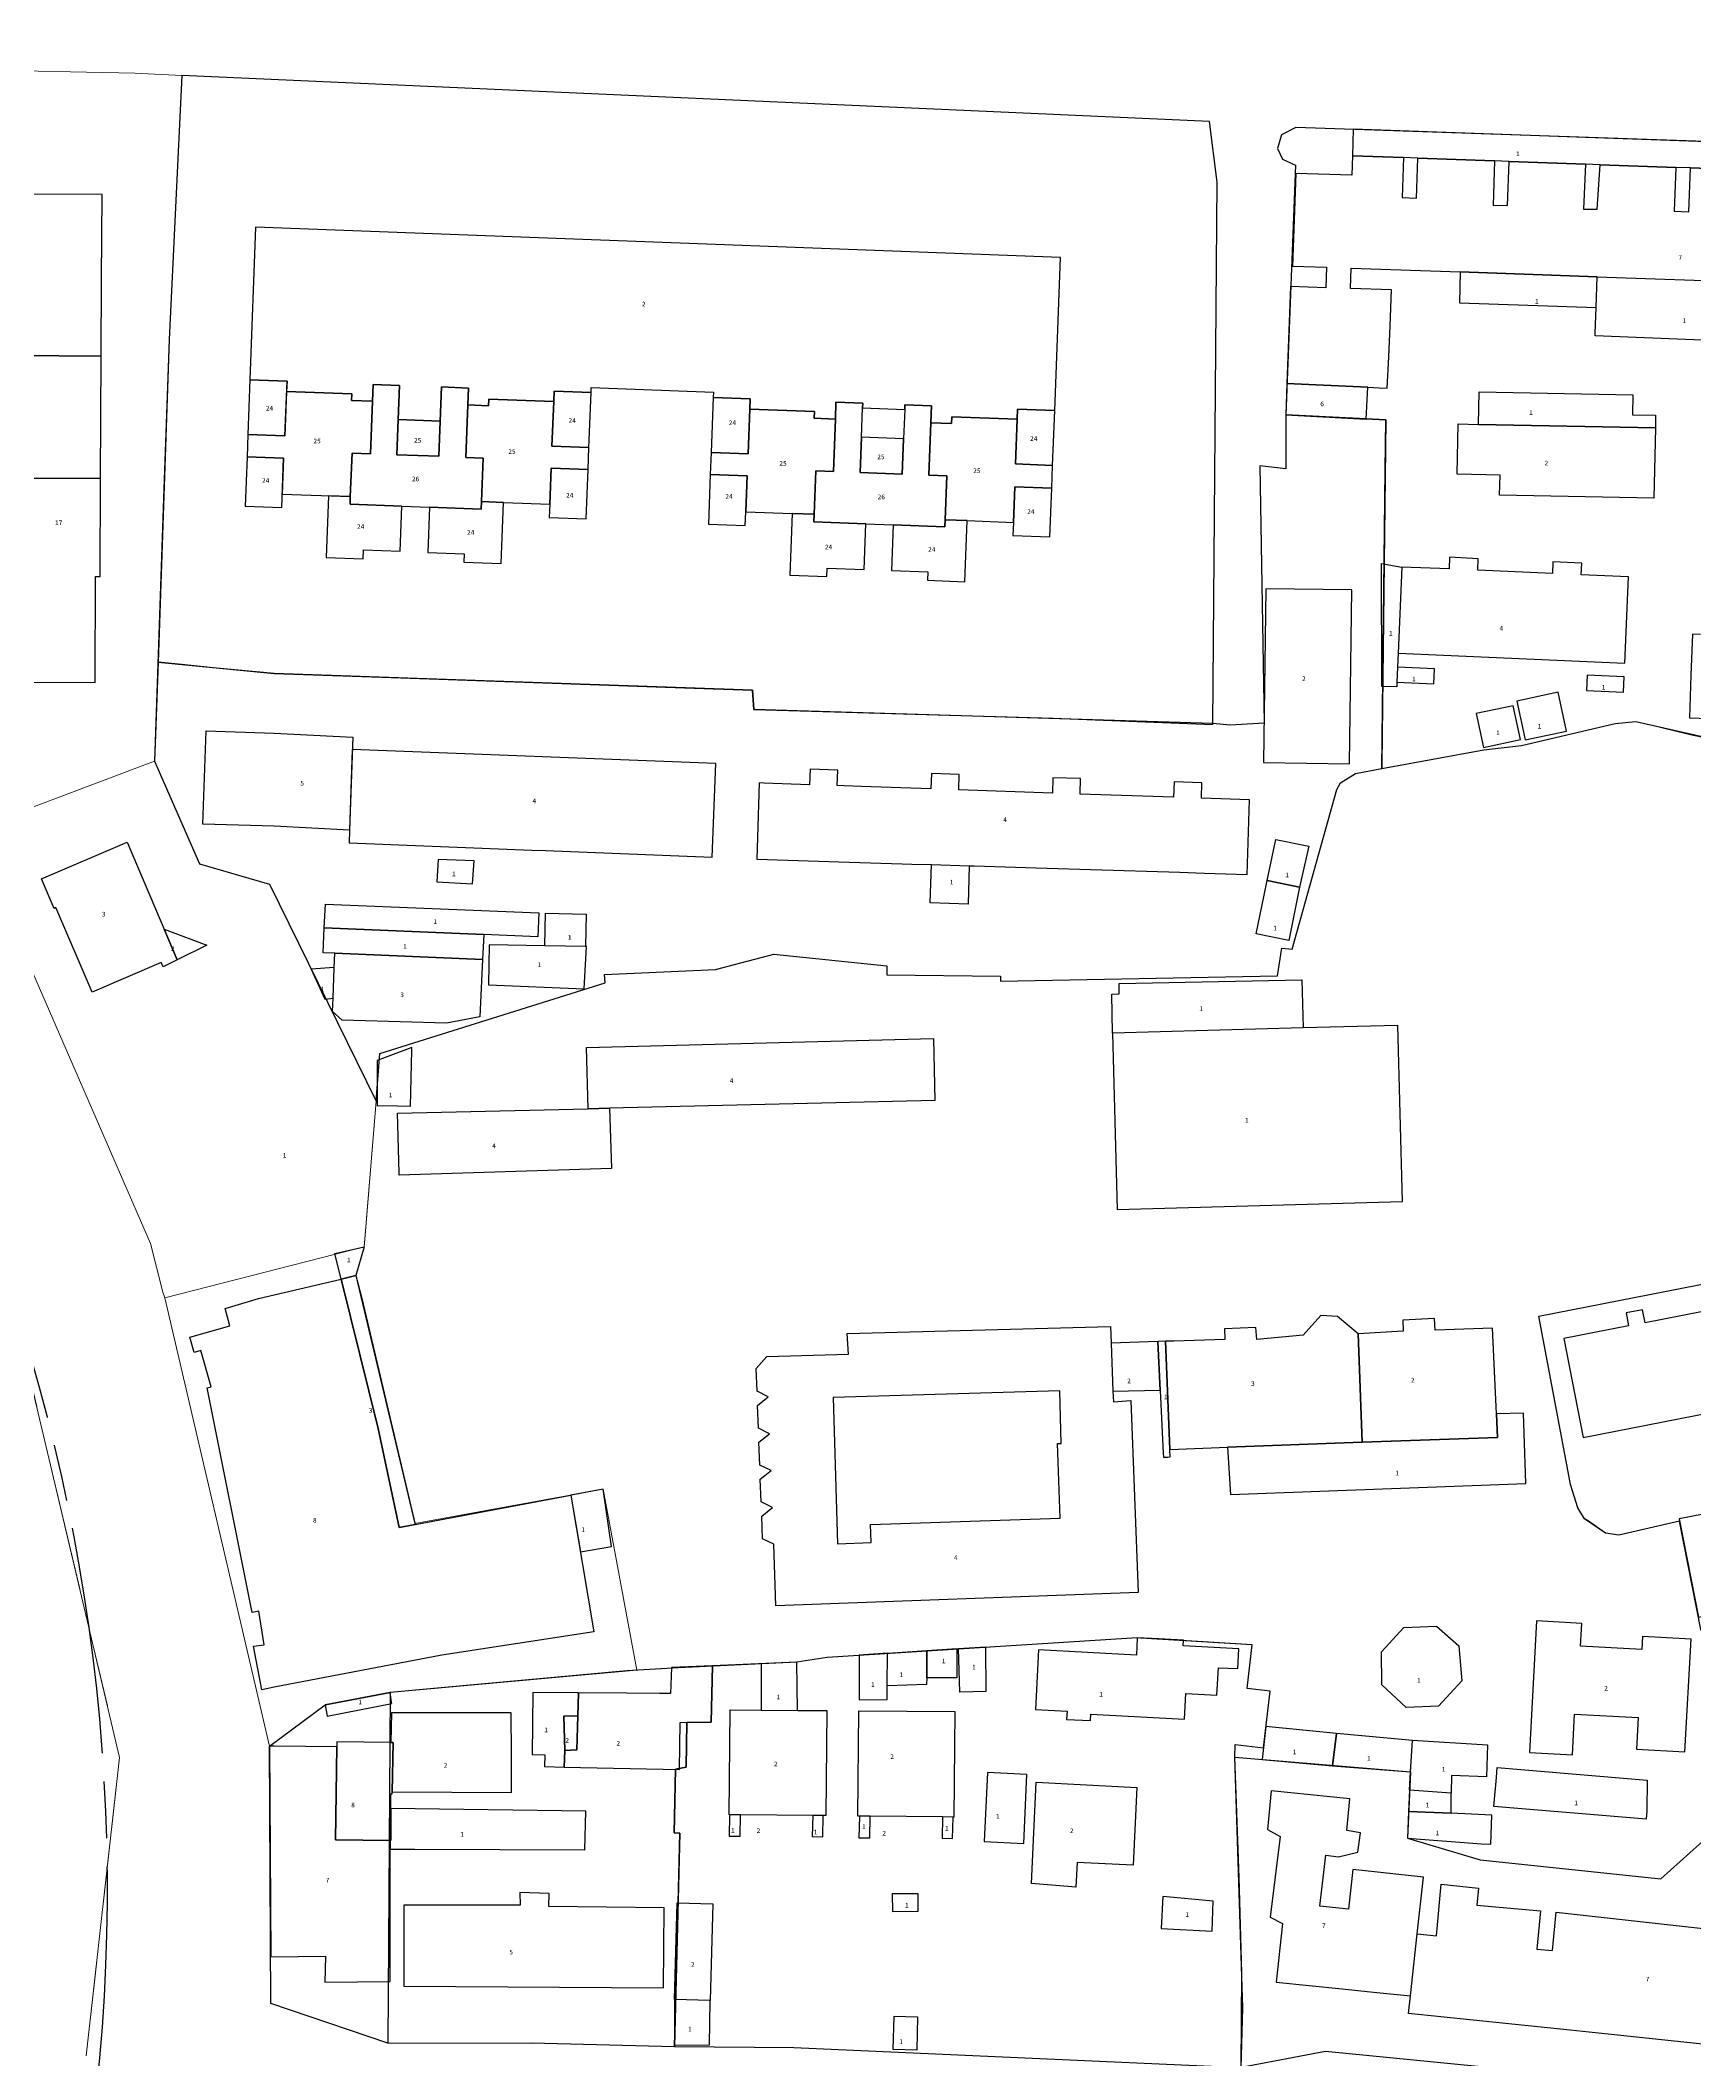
# Model space of a CAD drawing. Header units: millimetres. Extents: x 125232 to 134072, y 142885 to 152835.
# Drawn here: x 128975.3 to 129150.2, y 147419.6 to 147633 of the extents above; entities that cross this region are included whole.
import ezdxf
from ezdxf.enums import TextEntityAlignment as Align

# ---------------------------------------------------------------- set-up
doc = ezdxf.new("R2010")
doc.units = ezdxf.units.MM
doc.linetypes.add('ACAD_ISO08W100', pattern=[36, 24, -3, 6, -3])
doc.linetypes.add('CENTER', pattern=[50.8, 31.75, -6.35, 6.35, -6.35])
for name, color, linetype in [('buildings', 7, 'Continuous'), ('commerce & office', 242, 'Continuous'), ('commerce and residence', 32, 'Continuous'), ('layers', 7, 'Continuous'), ('residence', 2, 'Continuous'), ('villadom', 51, 'Continuous'), ('老城北中心线', 7, 'ACAD_ISO08W100')]:
    doc.layers.add(name, color=color, linetype=linetype)
for name, color, linetype, lineweight in [('government', 221, 'Continuous', 0), ('municipal utilities', 151, 'Continuous', 0), ('school', 31, 'Continuous', 0), ('super block', 6, 'CENTER', 0)]:
    doc.layers.add(name, color=color, linetype=linetype, lineweight=lineweight)
doc.styles.add('层数', font='', dxfattribs={"height": 2})
doc.styles.get('层数').set_extended_font_data('FangSong_GB2312')

msp = doc.modelspace()

# ---------------------------------------------------------------- linework, layer by layer
at = {"layer": 'buildings', "linetype": 'Continuous', "flags": 128}
for points in [[(129149.56, 147614.87), (129149.73, 147619.51), (129158.29, 147619.21), (129158.38, 147622.02), (129114.09, 147623.6), (129113.99, 147620.79), (129119.41, 147620.6), (129119.26, 147616.38), (129120.77, 147616.33), (129120.91, 147620.54), (129129.03, 147620.25), (129128.86, 147615.58), (129130.38, 147615.53), (129130.55, 147620.2), (129138.65, 147619.91), (129138.42, 147615.15), (129139.88, 147615.17), (129140.2, 147619.85), (129148.18, 147619.57), (129148.02, 147614.93)], [(128981.8, 147616.69), (128973.36, 147616.73), (128943.08, 147616.89), (128943.02, 147606.64), (128946.62, 147606.62), (128946.63, 147608.35), (128956.03, 147608.3), (128955.99, 147600.15), (128961.99, 147600.12), (128962.03, 147608.17), (128972.83, 147608.12), (128972.78, 147599.67), (128981.72, 147599.62), (128981.76, 147607.76)], [(128997.44, 147597.13), (129001.36, 147596.98), (129001.32, 147595.89), (129008.2, 147595.63), (129008.17, 147594.93), (129010.38, 147594.85), (129010.45, 147596.63), (129013.25, 147596.53), (129013.11, 147592.93), (129017.55, 147592.76), (129017.69, 147596.36), (129020.55, 147596.25), (129020.48, 147594.47), (129022.65, 147594.38), (129022.68, 147595.08), (129029.55, 147594.82), (129029.59, 147595.91), (129033.5, 147595.76), (129033.52, 147596.3), (129046.44, 147595.81), (129046.41, 147595.23), (129050.32, 147595.09), (129050.28, 147594.01), (129057.13, 147593.75), (129057.1, 147593.05), (129059.33, 147592.96), (129059.39, 147594.74), (129062.22, 147594.64), (129062.2, 147594.14), (129066.67, 147593.97), (129066.69, 147594.47), (129069.48, 147594.36), (129069.41, 147592.58), (129071.61, 147592.5), (129071.64, 147593.2), (129078.55, 147592.94), (129078.59, 147594.02), (129082.52, 147593.87), (129083.13, 147610.04), (128998.04, 147613.26), (128997.44, 147597.13)], [(129125.38, 147608.52), (129125.3, 147605.27), (129139.76, 147604.76), (129139.87, 147608.01)], [(129157.99, 147602.77), (129157.93, 147601.02), (129139.66, 147601.78), (129139.66, 147602.03), (129139.76, 147604.76), (129139.87, 147608.01), (129156.26, 147607.43), (129156.3, 147608.6), (129157.99, 147608.54), (129157.83, 147603.98), (129157.79, 147602.78)], [(128981.72, 147599.62), (128972.78, 147599.67), (128963.42, 147599.71), (128963.42, 147600.11), (128961.99, 147600.12), (128955.99, 147600.15), (128950.79, 147600.18), (128950.76, 147594.36), (128954.96, 147594.34), (128954.93, 147588.38), (128959.13, 147588.36), (128959.1, 147582.4), (128963.33, 147582.38), (128963.35, 147586.78), (128972.75, 147586.73), (128981.65, 147586.69)], [(129000.85, 147585.04), (129008.05, 147584.77), (129008.23, 147589.37), (129010.17, 147589.3), (129010.38, 147594.85), (129008.17, 147594.93), (129008.2, 147595.63), (129001.32, 147595.89), (129001.14, 147591.18), (128997.22, 147591.33), (128997.13, 147588.99), (129001, 147588.85), (129000.85, 147585.04)], [(128997.22, 147591.33), (129001.14, 147591.18), (129001.36, 147596.98), (128997.44, 147597.13), (128997.22, 147591.33)], [(129022.1, 147588.85), (129020.27, 147588.92), (129020.48, 147594.47), (129020.55, 147596.25), (129017.69, 147596.36), (129017.55, 147592.76), (129017.41, 147589.03), (129012.97, 147589.19), (129013.11, 147592.93), (129013.25, 147596.53), (129010.45, 147596.63), (129010.38, 147594.85), (129010.17, 147589.3), (129008.23, 147589.37), (129008.05, 147584.77), (129008.02, 147583.97), (129013.5, 147583.76), (129016.41, 147583.65), (129021.9, 147583.44), (129021.93, 147584.25)], [(129033.5, 147595.76), (129029.59, 147595.91), (129029.55, 147594.82), (129029.37, 147590.12), (129033.28, 147589.97)], [(129107.07, 147596.71), (129106.96, 147593.4), (129115.46, 147592.97), (129115.61, 147596.33)], [(129127.32, 147592.4), (129127.38, 147595.84), (129143.64, 147595.52), (129143.6, 147593.42), (129146.05, 147593.37), (129146.02, 147592.03)], [(129033.28, 147589.97), (129029.37, 147590.12), (129029.55, 147594.82), (129022.68, 147595.08), (129022.65, 147594.38), (129020.48, 147594.47), (129020.27, 147588.92), (129022.1, 147588.85), (129021.93, 147584.25), (129024.25, 147584.16), (129029.14, 147583.98), (129029.29, 147587.79), (129033.19, 147587.64)], [(129059.33, 147592.96), (129057.1, 147593.05), (129057.13, 147593.75), (129050.28, 147594.01), (129050.1, 147589.29), (129046.2, 147589.44), (129046.11, 147587.1), (129050.01, 147586.95), (129049.86, 147583.17), (129054.76, 147582.99), (129057.08, 147582.9), (129057.25, 147587.49), (129059.12, 147587.42)], [(129050.28, 147594.01), (129050.32, 147595.09), (129046.41, 147595.23), (129046.2, 147589.44), (129050.1, 147589.29)], [(129071.12, 147586.96), (129069.2, 147587.04), (129069.41, 147592.58), (129069.48, 147594.36), (129066.69, 147594.47), (129066.67, 147593.97), (129066.55, 147590.87), (129066.41, 147587.14), (129061.94, 147587.31), (129062.08, 147591.04), (129062.2, 147594.14), (129062.22, 147594.64), (129059.39, 147594.74), (129059.33, 147592.96), (129059.12, 147587.42), (129057.25, 147587.49), (129057.08, 147582.9), (129057.05, 147582.1), (129062.55, 147581.89), (129065.43, 147581.78), (129070.91, 147581.58), (129070.94, 147582.31)], [(129082.3, 147588.07), (129078.37, 147588.22), (129078.55, 147592.94), (129071.64, 147593.2), (129071.61, 147592.5), (129069.41, 147592.58), (129069.2, 147587.04), (129071.12, 147586.96), (129070.94, 147582.31), (129073.26, 147582.23), (129078.15, 147582.04), (129078.3, 147585.82), (129082.21, 147585.67)], [(129082.52, 147593.87), (129078.59, 147594.02), (129078.55, 147592.94), (129078.37, 147588.22), (129082.3, 147588.07)], [(129017.55, 147592.76), (129013.11, 147592.93), (129012.97, 147589.19), (129017.41, 147589.03)], [(129066.55, 147590.87), (129062.08, 147591.04), (129061.94, 147587.31), (129066.41, 147587.14)], [(129146.02, 147592.03), (129145.87, 147584.6), (129129.55, 147584.92), (129129.6, 147587.05), (129125.07, 147587.14), (129125.17, 147592.45), (129127.32, 147592.4), (129146.02, 147592.03)], [(128996.93, 147583.76), (129000.8, 147583.61), (129001, 147588.85), (128997.13, 147588.99), (128996.93, 147583.76)], [(129033.19, 147587.64), (129029.29, 147587.79), (129029.14, 147583.98), (129029.09, 147582.56), (129032.99, 147582.41)], [(129050.01, 147586.95), (129046.11, 147587.1), (129045.91, 147581.87), (129049.81, 147581.72), (129049.86, 147583.17)], [(128981.65, 147586.69), (128972.75, 147586.73), (128972.7, 147576.37), (128967.68, 147576.39), (128967.65, 147570.43), (128971.64, 147570.41), (128971.62, 147566.92), (128971.61, 147565.15), (128981.07, 147565.11), (128981.12, 147576.32), (128981.6, 147576.32)], [(129013.5, 147583.76), (129008.02, 147583.97), (129008.05, 147584.77), (129005.74, 147584.85), (129005.49, 147578.34), (129009.4, 147578.19), (129009.43, 147579.13), (129013.32, 147578.99)], [(129082.21, 147585.67), (129078.3, 147585.82), (129078.15, 147582.04), (129078.1, 147580.65), (129082.02, 147580.51)], [(129024.25, 147584.16), (129021.93, 147584.25), (129021.9, 147583.44), (129016.41, 147583.65), (129016.23, 147578.88), (129020.08, 147578.73), (129020.05, 147577.84), (129024, 147577.69)], [(129062.55, 147581.89), (129057.05, 147582.1), (129057.08, 147582.9), (129054.76, 147582.99), (129054.51, 147576.48), (129058.43, 147576.33), (129058.47, 147577.22), (129062.37, 147577.07)], [(129073.26, 147582.23), (129070.94, 147582.31), (129070.91, 147581.58), (129065.43, 147581.78), (129065.25, 147576.96), (129069.1, 147576.82), (129069.06, 147575.93), (129073.02, 147575.78)], [(129138.19, 147576.51), (129138.24, 147577.73), (129135.2, 147577.88), (129135.15, 147576.64), (129127.25, 147576.99), (129127.3, 147578.2), (129124.27, 147578.36), (129124.21, 147577.12), (129119.23, 147577.33), (129118.83, 147568.21), (129142.78, 147567.17), (129143.18, 147576.29)], [(129117.06, 147577.69), (129119.23, 147577.33), (129118.83, 147568.21), (129118.77, 147566.75), (129118.7, 147565.15), (129118.68, 147564.65), (129117.09, 147564.71)], [(129104.83, 147575.04), (129104.59, 147556.65), (129113.68, 147556.53), (129113.92, 147574.93)], [(129118.7, 147565.15), (129122.6, 147564.98), (129122.67, 147566.58), (129118.77, 147566.75)], [(129138.75, 147564.28), (129142.65, 147564.11), (129142.72, 147565.71), (129138.82, 147565.88)], [(129131.38, 147563.16), (129132.27, 147559.05), (129136.64, 147559.99), (129135.74, 147564.11)], [(129127.09, 147561.83), (129127.84, 147558.25), (129131.75, 147559.08), (129130.99, 147562.66), (129127.09, 147561.83)], [(129000, 147549.92), (128992.47, 147550.16), (128992.81, 147560.02), (129000, 147559.78), (129008.3, 147559.34), (129007.98, 147549.53), (129000, 147549.92)], [(129046.68, 147556.56), (129008.26, 147558.05), (129007.98, 147549.53), (129007.93, 147548.16), (129027.23, 147547.41), (129028.68, 147547.36), (129046.3, 147546.67), (129046.68, 147556.56)], [(129103.12, 147552.71), (129098.03, 147552.89), (129098.08, 147554.51), (129095.15, 147554.62), (129095.09, 147552.99), (129085.21, 147553.33), (129085.26, 147554.96), (129082.33, 147555.06), (129082.27, 147553.43), (129072.37, 147553.78), (129072.42, 147555.4), (129069.49, 147555.5), (129069.43, 147553.88), (129062.05, 147554.13), (129060.25, 147554.2), (129059.52, 147554.22), (129059.58, 147555.84), (129056.65, 147555.95), (129056.59, 147554.32), (129051.78, 147554.49), (129051.28, 147554.51), (129051.04, 147546.44), (129051.07, 147546.44), (129060.78, 147546.14), (129066.4, 147545.96), (129067.4, 147545.93), (129069.5, 147545.87), (129073.49, 147545.74), (129074.02, 147545.73), (129080.57, 147545.52), (129086.35, 147545.35), (129095.74, 147545.06), (129098.34, 147544.98), (129102.88, 147544.83)], [(129104.99, 147544.2), (129105.89, 147548.54), (129109.39, 147547.83), (129108.41, 147543.5)], [(128975.41, 147544.37), (128984.45, 147548.26), (128989.76, 147535.82), (128988.25, 147535.07), (128988.06, 147535.51), (128980.76, 147532.38), (128976.93, 147541.33), (128976.75, 147541.25)], [(129021.13, 147546.28), (129017.34, 147546.42), (129017.19, 147544.06), (129020.98, 147543.83)], [(129069.37, 147541.82), (129069.5, 147545.87), (129073.49, 147545.74), (129073.37, 147541.7)], [(129103.83, 147538.55), (129104.67, 147542.65), (129104.99, 147544.2), (129108.41, 147543.5), (129107.26, 147537.85)], [(129027.88, 147538.25), (129022.15, 147538.49), (129005.3, 147539.2), (129005.41, 147541.68), (129027.98, 147540.77)], [(129028.6, 147537.28), (129028.68, 147540.74), (129032.98, 147540.64), (129032.9, 147537.21)], [(128988.38, 147539.05), (128992.87, 147537.36), (128989.76, 147535.82)], [(129022.02, 147535.85), (129006.42, 147536.5), (129005.19, 147536.55), (129005.3, 147539.2), (129022.15, 147538.49), (129022.02, 147535.85)], [(129006.35, 147535.01), (129006.42, 147536.5), (129022.02, 147535.85), (129021.73, 147529.78), (129018.22, 147529.1), (129008.41, 147529.4), (129007.2, 147529.42), (129006.16, 147530.36), (129006.22, 147531.77)], [(129032.78, 147532.73), (129033.02, 147537.21), (129032.9, 147537.21), (129028.6, 147537.28), (129022.73, 147537.38), (129022.66, 147533.16)], [(129006.35, 147535.01), (129003.91, 147534.81), (129005.35, 147531.65), (129006.22, 147531.77)], [(129088.55, 147532.18), (129089.35, 147532.2), (129089.32, 147533.32), (129108.63, 147533.7), (129108.77, 147528.61), (129088.63, 147528.06)], [(129033.18, 147520.07), (129033.01, 147526.55), (129069.71, 147527.49), (129069.84, 147520.94), (129035.46, 147520.12)], [(129089.11, 147509.43), (129119.3, 147510.27), (129118.78, 147528.88), (129108.77, 147528.61), (129088.63, 147528.06), (129089.11, 147509.43)], [(129010.89, 147525.18), (129010.9, 147520.41), (129013.05, 147520.36), (129014.4, 147520.33), (129014.54, 147526.27), (129014.55, 147526.53)], [(129013.23, 147513.05), (129013.22, 147513.3), (129013.03, 147519.59), (129033.18, 147520.07), (129035.46, 147520.12), (129035.66, 147513.75)], [(129007.07, 147502.05), (129006.4, 147504.76), (129009.52, 147505.49), (129008.62, 147502.46)], [(128998.69, 147458.66), (128997.81, 147463.28), (128998.94, 147463.42), (128998.38, 147466.97), (128997.66, 147466.82), (128992.91, 147490.57), (128993.33, 147490.68), (128992.24, 147494.5), (128991.54, 147494.29), (128991.09, 147495.92), (128995.32, 147497.11), (128994.81, 147498.94), (128998.35, 147500), (129007.07, 147502.05), (129011, 147486.27), (129013.21, 147475.81), (129031.36, 147479.22), (129033.81, 147464.79), (129017.72, 147462.33), (129000, 147458.92), (128998.69, 147458.66)], [(129013.21, 147475.81), (129011, 147486.27), (129007.07, 147502.05), (129008.62, 147502.46), (129009.27, 147500), (129014.9, 147476.13), (129013.21, 147475.81)], [(129148.53, 147476.72), (129150.57, 147466.33), (129171.29, 147470.39), (129165.49, 147500), (129165.21, 147501.41), (129144.95, 147497.44), (129144.68, 147498.83), (129142.93, 147498.49), (129143.2, 147497.11), (129136.34, 147495.78), (129138.39, 147485.31), (129158.74, 147489.29), (129160.27, 147481.47), (129163.69, 147482.14), (129164.15, 147479.79), (129157.43, 147478.48), (129157.15, 147479.9), (129153.14, 147479.11), (129153.42, 147477.68), (129148.53, 147476.72)], [(129100.51, 147495.69), (129095.13, 147495.51), (129094.24, 147495.49), (129094.7, 147484.06), (129100.78, 147484.29), (129115.04, 147484.84), (129114.61, 147496.29), (129112.4, 147498.12), (129110.64, 147498.21), (129108.77, 147496.14), (129103.88, 147495.69), (129103.79, 147496.96), (129100.47, 147496.82)], [(129128.8, 147496.87), (129122.76, 147496.66), (129122.67, 147497.91), (129119.32, 147497.71), (129119.35, 147496.55), (129114.61, 147496.29), (129115.04, 147484.84), (129115.04, 147484.82), (129129.32, 147485.32), (129129.21, 147487.82)], [(129052.08, 147493.87), (129060.73, 147494.14), (129060.59, 147496.33), (129088.43, 147497.07), (129088.5, 147495.3), (129088.68, 147490.22), (129088.72, 147489.1), (129090.58, 147489.23), (129091.35, 147468.93), (129053.05, 147467.51), (129052.81, 147474.03), (129051.63, 147474.62), (129051.54, 147477.01), (129052.67, 147477.93), (129051.48, 147478.51), (129051.39, 147480.91), (129052.53, 147481.82), (129051.34, 147482.41), (129051.25, 147484.81), (129052.38, 147485.72), (129051.2, 147486.31), (129051.11, 147488.71), (129052.24, 147489.62), (129051.05, 147490.2), (129050.96, 147492.6)], [(129093.41, 147495.46), (129088.5, 147495.3), (129088.68, 147490.22), (129093.66, 147490.34)], [(129094.24, 147495.49), (129093.41, 147495.46), (129093.99, 147483.67), (129094.01, 147483.23), (129094.48, 147483.25), (129094.73, 147483.26), (129094.7, 147484.06)], [(129083.08, 147476.78), (129082.8, 147484.69), (129083.21, 147484.68), (129083.06, 147490.24), (129059.09, 147489.56), (129059.57, 147474.08), (129063.11, 147474.22), (129063.04, 147476.14)], [(129132.09, 147487.9), (129129.21, 147487.82), (129129.32, 147485.32), (129115.04, 147484.82), (129115.04, 147484.84), (129100.78, 147484.29), (129101.09, 147479.3), (129132.34, 147480.47)], [(129034.77, 147479.85), (129031.36, 147479.22), (129032.38, 147473.23), (129035.65, 147473.81)], [(129149.8, 147464.01), (129144.67, 147464.29), (129144.59, 147462.92), (129138.11, 147463.27), (129138.24, 147465.67), (129133.45, 147465.93), (129132.7, 147452.03), (129137.26, 147451.78), (129137.49, 147456.07), (129144.22, 147455.71), (129144.04, 147452.36), (129149.15, 147452.09)], [(129072.18, 147463), (129072.18, 147459.93), (129068.99, 147459.93), (129068.99, 147462.79)], [(129091.15, 147462.32), (129080.81, 147462.86), (129080.48, 147456.56), (129083.82, 147456.39), (129083.77, 147455.53), (129086.31, 147455.4), (129086.34, 147456.07), (129096.25, 147455.55), (129096.39, 147458.26), (129099.67, 147458.08), (129099.82, 147460.99), (129101.89, 147460.89), (129102, 147462.98), (129096.1, 147463.29), (129096.13, 147463.89), (129093.49, 147464.03), (129091.24, 147464.15)], [(129041.91, 147458.26), (129040.74, 147458.27), (129037.25, 147458.3), (129032.16, 147458.33), (129032.09, 147455.9), (129032, 147452.31), (129030.73, 147452.22), (129030.65, 147450.49), (129042.84, 147450.24), (129042.91, 147455.18), (129046.19, 147455.22), (129046.33, 147461.19), (129041.99, 147461.01)], [(129055.24, 147461.57), (129051.49, 147461.41), (129051.48, 147456.51), (129055.34, 147456.48)], [(129064.83, 147462.51), (129061.83, 147462.3), (129061.83, 147457.59), (129064.8, 147457.61), (129064.81, 147459.08)], [(129064.81, 147459.08), (129064.83, 147462.51), (129068.99, 147462.79), (129068.99, 147459.93), (129068.98, 147459.2)], [(129012.43, 147457.2), (129012.41, 147457.33), (129012.26, 147458.38), (129005.39, 147457.05), (129005.62, 147455.88)], [(129032.16, 147458.33), (129032.07, 147458.33), (129027.33, 147458.37), (129027.29, 147451.81), (129028.62, 147451.78), (129028.59, 147450.53), (129030.65, 147450.49), (129030.73, 147452.22), (129030.61, 147455.87), (129032.09, 147455.9)], [(129025.06, 147456.2), (129024.78, 147456.2), (129012.41, 147456.2), (129012.33, 147453.09), (129012.59, 147453.09), (129012.49, 147447.85), (129025.1, 147447.78), (129025.08, 147451.82)], [(129032.09, 147455.9), (129030.61, 147455.87), (129030.73, 147452.22), (129032, 147452.31)], [(129048.2, 147456.53), (129051.48, 147456.51), (129055.34, 147456.48), (129058.42, 147456.45), (129058.34, 147445.36), (129058.05, 147445.36), (129056.94, 147445.37), (129049.29, 147445.43), (129048.14, 147445.44), (129048.11, 147445.44)], [(129061.82, 147456.44), (129071.95, 147456.35), (129071.85, 147445.2), (129071.78, 147445.2), (129070.67, 147445.21), (129063.02, 147445.28), (129061.87, 147445.29), (129061.72, 147445.29)], [(129104.85, 147454.76), (129104.47, 147451.29), (129111.9, 147450.63), (129112.31, 147454.05)], [(128999.66, 147430.44), (129005.44, 147430.49), (129005.37, 147427.76), (129012.28, 147427.81), (129012.27, 147442.72), (129006.49, 147442.8), (129006.61, 147452.64), (129000, 147452.7), (128999.49, 147452.7), (128999.66, 147430.44)], [(129006.62, 147453.14), (129006.61, 147452.64), (129006.49, 147442.8), (129012.27, 147442.72), (129012.33, 147442.72), (129012.34, 147446.09), (129012.34, 147447.67), (129012.48, 147447.67), (129012.49, 147447.85), (129012.59, 147453.09), (129012.33, 147453.09)], [(129120.35, 147453.28), (129112.31, 147454.05), (129111.9, 147450.63), (129120.15, 147449.98)], [(129120.35, 147453.32), (129128.27, 147452.85), (129128.18, 147449.44), (129124.47, 147449.59), (129124.45, 147447.73), (129120.04, 147448.06), (129120.15, 147449.98), (129120.35, 147453.28)], [(129129.31, 147450.44), (129145.17, 147449.1), (129145.12, 147445.87), (129145.06, 147444.99), (129128.96, 147446.3), (129129.22, 147449.39)], [(129120.04, 147448.06), (129119.94, 147445.79), (129124.43, 147445.6), (129124.45, 147447.73)], [(129032.95, 147445.82), (129012.34, 147446.09), (129012.33, 147442.72), (129012.27, 147442.72), (129012.27, 147441.81), (129014.87, 147441.8), (129032.85, 147441.73)], [(129113.73, 147447.12), (129105.4, 147447.99), (129105, 147443.88), (129106.35, 147443.13), (129105.31, 147434.63), (129106.61, 147433.94), (129105.92, 147427.75), (129112.91, 147427.04), (129116.21, 147426.7), (129120.14, 147426.3), (129120.85, 147432.85), (129121.51, 147438.84), (129114.03, 147439.66), (129113.58, 147435.46), (129110.56, 147435.8), (129111.17, 147441.16), (129112.51, 147441.01), (129114.55, 147441.5), (129114.84, 147443.52), (129113.41, 147443.79)], [(129049.29, 147445.43), (129048.14, 147445.44), (129048.09, 147443.17), (129049.26, 147443.17)], [(129058.05, 147445.36), (129056.94, 147445.37), (129056.89, 147443.14), (129057.99, 147443.11)], [(129063.02, 147445.28), (129061.87, 147445.29), (129061.82, 147443.01), (129062.99, 147443.01)], [(129071.78, 147445.2), (129070.67, 147445.21), (129070.62, 147442.97), (129071.72, 147442.94)], [(129119.94, 147445.79), (129119.82, 147442.96), (129127.64, 147442.38), (129128.63, 147442.33), (129128.75, 147445.41), (129124.43, 147445.6)], [(129042.59, 147436.15), (129046.37, 147436.04), (129046.09, 147425.81), (129042.31, 147425.91)], [(129042.31, 147425.91), (129042.31, 147421.1), (129046.04, 147421.13), (129046.09, 147425.81)]]:
    msp.add_lwpolyline(points, close=True, dxfattribs=at)
for points in [[(129158.29, 147619.21), (129149.73, 147619.51), (129148.18, 147619.57), (129140.2, 147619.85), (129138.65, 147619.91), (129130.55, 147620.2), (129129.03, 147620.25), (129120.91, 147620.54), (129119.41, 147620.6), (129113.99, 147620.79), (129113.92, 147618.73), (129108, 147618.94), (129107.66, 147609.14), (129111.25, 147609.01), (129111.17, 147606.85), (129107.44, 147606.98), (129107.07, 147596.71), (129115.61, 147596.33), (129116.81, 147596.28), (129117.68, 147596.24), (129117.83, 147599.54), (129117.97, 147602.8), (129118.14, 147606.61), (129113.79, 147606.76), (129113.86, 147608.92), (129125.38, 147608.52), (129139.87, 147608.01), (129156.26, 147607.43)], [(129150.8, 147570.21), (129149.94, 147570.24), (129149.78, 147565.89), (129149.62, 147561.4), (129154.71, 147561.22)], [(129165.36, 147419.68), (129139.04, 147422.45), (129137.01, 147422.66), (129119.93, 147424.45), (129120.14, 147426.3), (129120.85, 147432.85), (129122.89, 147432.66), (129123.38, 147438.12), (129127.31, 147437.67), (129127.14, 147435.88), (129133.88, 147435.3), (129133.48, 147431.25), (129135.15, 147431.09), (129135.54, 147435.14), (129152.34, 147433.29)]]:
    msp.add_lwpolyline(points, dxfattribs=at)
for points, elevation in [([(129119.44, 147465.25), (129122.87, 147465.39), (129125.24, 147463.3), (129125.55, 147459.59), (129123.1, 147456.92), (129119.69, 147456.79), (129117.11, 147459.18), (129117.07, 147462.65)], 18.7), ([(129075.19, 147463.2), (129075.23, 147458.46), (129072.5, 147458.41), (129072.36, 147463.01)], 17.03), ([(129075.41, 147449.9), (129075.07, 147442.61), (129079.25, 147442.42), (129079.59, 147449.71)], 17.41), ([(129080.55, 147448.88), (129091.22, 147448.33), (129090.8, 147440.1), (129084.91, 147440.41), (129084.77, 147437.79), (129080.06, 147438.17)], 21.58), ([(129013.71, 147435.9), (129013.71, 147427.31), (129041.17, 147427.15), (129041.22, 147435.62), (129029.05, 147435.74), (129029.08, 147437.12), (129025.98, 147437.21), (129026, 147435.89)], 31.37), ([(129068.08, 147437.1), (129065.33, 147437.07), (129065.36, 147435.22), (129068.1, 147435.25)], 15.73), ([(129093.94, 147436.8), (129093.76, 147433.43), (129099.15, 147433.13), (129099.28, 147436.3)], 16.89), ([(129065.53, 147424.15), (129068.03, 147424.09), (129067.94, 147420.57), (129065.44, 147420.63)], 17.69)]:
    msp.add_lwpolyline(points, close=True, dxfattribs=dict(at, elevation=elevation))
at = {"layer": 'commerce & office'}
msp.add_lwpolyline([(129098.89, 147624.43), (128990.25, 147629.29), (128988.91, 147601.39), (128987.72, 147567.28), (129000, 147566.09), (129013.4, 147565.62), (129028.39, 147565.09), (129043.38, 147564.56), (129050.56, 147564.3), (129050.71, 147562.28), (129082.34, 147561.36), (129099.24, 147560.68), (129099.71, 147617.99)], close=True, dxfattribs=at)
at = {"layer": 'commerce and residence'}
msp.add_lwpolyline([(129012.03, 147421.31), (128999.66, 147425.48), (128999.49, 147452.7), (129005.39, 147457.05), (129012.26, 147458.38)], close=True, dxfattribs=at)
at = {"layer": 'government'}
for points in [[(128990.25, 147629.29), (128985.27, 147629.54), (128968.21, 147629.87), (128956.48, 147631.66), (128951.31, 147632.28), (128943.76, 147632.78), (128939.22, 147632.69), (128933.78, 147632.32), (128928.33, 147630.5), (128924.77, 147627.55), (128921.91, 147623.22), (128920.93, 147620.42), (128920.81, 147616.66), (128921.78, 147612.61), (128924.79, 147608.65), (128943.61, 147585.11), (128949.35, 147575.64), (128958.38, 147563.53), (128963.61, 147552.86), (128966.88, 147549.08), (128987.36, 147556.82), (128988.34, 147585.59), (128988.91, 147601.39), (128989.87, 147621.34)], [(128999.49, 147452.7), (129005.39, 147457.05), (129012.26, 147458.38), (129038.35, 147460.73), (129034.77, 147479.85), (129015.46, 147476.23), (129014.9, 147476.13), (129008.62, 147502.46), (129009.52, 147505.49), (128988.43, 147500.1)]]:
    msp.add_lwpolyline(points, close=True, dxfattribs=at)
at = {"layer": 'municipal utilities'}
msp.add_lwpolyline([(128988.23, 147500.68), (128986.93, 147505.82), (128970.11, 147544.41), (128966.88, 147549.08), (128987.36, 147556.82), (128992.09, 147545.94), (128999.5, 147543.82), (129010.78, 147520.88), (129009.62, 147506.7), (129009.52, 147505.49), (128988.43, 147500.1)], close=True, dxfattribs=at)
at = {"layer": 'residence'}
for points in [[(129168.87, 147621.72), (129108.02, 147623.79), (129106.48, 147623.02), (129106.07, 147621.56), (129106.59, 147620.43), (129107.96, 147619.79), (129106.96, 147593.4), (129117.53, 147592.87), (129117.1, 147556.54), (129117.1, 147556.02), (129127.88, 147558.01), (129131.88, 147558.47), (129141.77, 147560.8), (129143.95, 147561), (129157.2, 147558.02)], [(129145.17, 147417.07), (129111.16, 147420.42), (129102.23, 147418.74), (129102.32, 147428.73), (129102.01, 147438.81), (129101.56, 147451.54), (129120.15, 147449.98), (129119.82, 147442.96), (129127.5, 147440.68), (129146.6, 147438.68), (129153.76, 147445.08), (129156.14, 147447.7), (129158.85, 147447.84), (129158.78, 147449.23), (129159.89, 147449.26), (129158.98, 147458.72), (129177.07, 147459.3), (129178.33, 147445.88), (129182.3, 147431.42), (129181.97, 147422.64), (129182.75, 147422.57), (129182.05, 147415.02)]]:
    msp.add_lwpolyline(points, dxfattribs=at)
for points in [[(128990.55, 147567), (128987.72, 147567.28), (128987.36, 147556.82), (128992.09, 147545.94), (128999.5, 147543.82), (129010.78, 147520.88), (129011.18, 147525.92), (129034.99, 147533.36), (129034.92, 147534.26), (129046.65, 147534.8), (129052.82, 147536.39), (129064.78, 147535.16), (129064.77, 147534.21), (129076.79, 147534.07), (129076.78, 147533.54), (129106.06, 147534.12), (129106.53, 147537.05), (129107.62, 147536.93), (129112.33, 147553.83), (129112.72, 147554.53), (129114.31, 147555.51), (129117.1, 147556.02), (129117.47, 147587.61), (129117.53, 147592.87), (129106.96, 147593.4), (129106.96, 147587.72), (129104.21, 147588.04), (129104.65, 147560.84), (129101.08, 147560.61), (129099.23, 147560.78), (129050.71, 147562.28), (129050.56, 147564.3), (129000, 147566.09), (128993.9, 147566.63)], [(129176.39, 147462.3), (129153.4, 147461.39), (129150.83, 147465.01), (129148.58, 147476.48), (129142.15, 147475), (129140.76, 147475.22), (129138.94, 147476.46), (129138.54, 147476.73), (129137.84, 147477.9), (129137.04, 147480.36), (129136.92, 147481.12), (129133.71, 147498.13), (129167.35, 147504.73), (129167.97, 147504.56), (129172, 147485.81)], [(129012.26, 147458.38), (129012.03, 147421.31), (129027.19, 147421.32), (129042.31, 147420.94), (129042.7, 147436.14), (129042.89, 147443.5), (129042.3, 147443.54), (129042.43, 147450.25), (129043.57, 147450.48), (129043.64, 147455.19), (129046.19, 147455.22), (129046.33, 147461.19), (129037.3, 147460.67)]]:
    msp.add_lwpolyline(points, close=True, dxfattribs=at)
at = {"layer": 'school'}
for points in [[(129153.76, 147445.08), (129146.6, 147438.68), (129127.5, 147440.68), (129119.82, 147442.96), (129120.15, 147449.98), (129101.56, 147451.54), (129101.61, 147452.87), (129104.58, 147452.52), (129105.29, 147458.51), (129102.87, 147458.79), (129103.41, 147463.41), (129090.99, 147464.16), (129058.47, 147462.08), (129055.24, 147461.57), (129041.99, 147460.94), (129038.35, 147460.73), (129034.77, 147479.85), (129014.87, 147476.23), (129008.62, 147502.46), (129009.52, 147505.49), (129010.78, 147520.88), (129011.18, 147525.92), (129034.99, 147533.36), (129034.92, 147534.26), (129046.65, 147534.8), (129052.82, 147536.39), (129064.78, 147535.16), (129064.77, 147534.21), (129076.79, 147534.07), (129076.78, 147533.54), (129106.06, 147534.12), (129106.53, 147537.05), (129107.62, 147536.93), (129112.33, 147553.83), (129112.72, 147554.53), (129114.31, 147555.51), (129127.88, 147558.01), (129131.88, 147558.47), (129141.77, 147560.8), (129143.95, 147561), (129149.75, 147559.6), (129157.2, 147558.02)], [(129167.35, 147504.73), (129133.71, 147498.13), (129137.04, 147480.36), (129137.84, 147477.9), (129138.54, 147476.73), (129140.76, 147475.22), (129142.15, 147475), (129148.58, 147476.48), (129150.83, 147465.01)]]:
    msp.add_lwpolyline(points, dxfattribs=at)
at = {"layer": 'super block'}
msp.add_lwpolyline([(128585.81, 147196.38), (128728.8, 147213.32), (128781.53, 147213.32), (128828.07, 147219.23), (128876.83, 147238.7), (128939.43, 147267.06), (128942.97, 147272.66), (128976.28, 147385.84), (128983.66, 147451.51), (128972.14, 147500.22), (128947.58, 147549.81), (128909.71, 147602.36), (128842.12, 147674.61), (128755.29, 147696.62), (128576.16, 147742.13)], dxfattribs=at)
msp.add_lwpolyline([(129586.82, 147665.29), (129484.43, 147655.95), (129305.84, 147636.53), (129230.32, 147635.11), (129060.99, 147641.75), (128986.53, 147645.04), (128874.94, 147666.3), (128842.12, 147674.61), (128909.71, 147602.36), (128947.58, 147549.81), (128972.14, 147500.22), (128983.66, 147451.51), (128976.28, 147385.84), (128942.97, 147272.66), (128941.32, 147267.02), (128995.53, 147266.06), (129434.3, 147210.97), (129586.89, 147164.78)], close=True, dxfattribs=at)
at = {"layer": 'villadom'}
msp.add_lwpolyline([(129046.33, 147461.19), (129046.19, 147455.22), (129043.64, 147455.19), (129043.57, 147450.48), (129042.43, 147450.25), (129042.3, 147443.54), (129042.89, 147443.5), (129042.31, 147420.94), (129054.95, 147420.85), (129102.25, 147418.72), (129102.4, 147425.04), (129101.56, 147451.54), (129101.61, 147452.87), (129104.58, 147452.52), (129105.29, 147458.51), (129102.87, 147458.79), (129103.41, 147463.41), (129091.24, 147464.15), (129058.47, 147462.08), (129055.24, 147461.57)], close=True, dxfattribs=at)
at = {"layer": '老城北中心线', "linetype": 'ACAD_ISO08W100', "lineweight": 25}
msp.add_arc((128782.37, 147437.51), 200, 343.5138, 43.5683, dxfattribs=at)

# ---------------------------------------------------------------- texts
at = {"layer": 'layers', "linetype": 'Continuous', "style": '层数'}
for s, p in [('1', (129131.28, 147620.76)), ('7', (129148.46, 147609.8)), ('1', (129133.29, 147605.17)), ('1', (129148.9, 147603.12)), ('6', (129110.6, 147594.32)), ('1', (129132.68, 147593.4)), ('2', (129134.31, 147588.07)), ('1', (129117.86, 147570.08)), ('4', (129129.55, 147570.61)), ('2', (129108.67, 147565.28)), ('1', (129120.3, 147565.25)), ('1', (129140.35, 147564.38)), ('1', (129129.19, 147559.56)), ('1', (129133.58, 147560.26)), ('5', (129002.77, 147554.23)), ('4', (129027.31, 147552.36)), ('4', (129077.08, 147550.39)), ('1', (129018.79, 147544.64)), ('1', (129071.43, 147543.78)), ('1', (129106.9, 147544.53)), ('3', (128981.78, 147540.39)), ('1', (129016.84, 147539.6)), ('1', (129031.05, 147537.93)), ('1', (129105.63, 147538.92)), ('2', (128989.09, 147536.75)), ('1', (129013.64, 147536.99)), ('1', (129027.84, 147535.05)), ('1', (129004.92, 147532.48)), ('3', (129013.33, 147531.87)), ('1', (129097.81, 147530.4)), ('4', (129048.16, 147522.8)), ('1', (129012.11, 147521.28)), ('1', (129102.64, 147518.59)), ('4', (129023.04, 147515.9)), ('1', (129000.91, 147514.91)), ('1', (129007.69, 147503.84)), ('2', (129090.18, 147491.06)), ('3', (129103.28, 147490.77)), ('2', (129120.18, 147491.14)), ('1', (129094.07, 147489.36)), ('3', (129010, 147487.93)), ('1', (129118.52, 147481.32)), ('8', (129004.1, 147476.32)), ('1', (129032.47, 147475.33)), ('4', (129071.87, 147472.38)), ('1', (129070.59, 147461.46)), ('1', (129073.79, 147460.81)), ('1', (129063.11, 147458.96)), ('1', (129066.12, 147460)), ('1', (129120.82, 147459.39)), ('2', (129140.61, 147458.57)), ('1', (129008.91, 147457.13)), ('1', (129053.1, 147457.65)), ('1', (129087.23, 147457.93)), ('1', (129028.55, 147454.16)), ('2', (129030.79, 147453.08)), ('2', (129036.19, 147452.76)), ('1', (129107.69, 147451.84)), ('2', (129017.92, 147450.41)), ('2', (129052.83, 147450.57)), ('2', (129065.13, 147451.34)), ('1', (129115.53, 147451.16)), ('1', (129123.45, 147450.02)), ('8', (129008.14, 147446.23)), ('1', (129121.74, 147446.22)), ('1', (129137.45, 147446.45)), ('1', (129048.29, 147443.56)), ('2', (129051, 147443.52)), ('1', (129057.04, 147443.37)), ('1', (129062.16, 147443.94)), ('1', (129070.92, 147443.77)), ('1', (129076.32, 147445.02)), ('2', (129084.12, 147443.5)), ('1', (129019.67, 147443.12)), ('2', (129064.3, 147443.25)), ('1', (129122.78, 147443.28)), ('7', (129005.46, 147438.29)), ('1', (129066.68, 147435.64)), ('1', (129096.34, 147434.64)), ('7', (129110.78, 147433.47)), ('5', (129024.86, 147430.68)), ('2', (129044.07, 147429.38)), ('7', (129145.01, 147427.82)), ('1', (129043.76, 147422.55)), ('1', (129066.08, 147421.21))]:
    msp.add_text(s, height=0.5, dxfattribs=at).set_placement(p)
for s, p in [('2', (129039.08, 147605.13)), ('24', (128999.51, 147594.12)), ('24', (129031.51, 147592.82)), ('24', (129048.44, 147592.58)), ('24', (129080.31, 147590.91)), ('25', (129004.54, 147590.65)), ('25', (129015.17, 147590.72)), ('25', (129025.14, 147589.53)), ('25', (129064.14, 147588.97)), ('26', (129014.95, 147586.64)), ('25', (129053.8, 147588.29)), ('25', (129074.29, 147587.51)), ('24', (128999.1, 147586.48)), ('24', (129031.25, 147584.91)), ('24', (129048.09, 147584.8)), ('26', (129064.19, 147584.74)), ('24', (129080, 147583.18)), ('17', (128977.21, 147582.01)), ('24', (129009.15, 147581.62)), ('24', (129020.78, 147580.99)), ('24', (129058.61, 147579.44)), ('24', (129069.53, 147579.19))]:
    msp.add_text(s, height=0.5, dxfattribs=at).set_placement(p, align=Align.MIDDLE)

doc.saveas('drawing.dxf')
